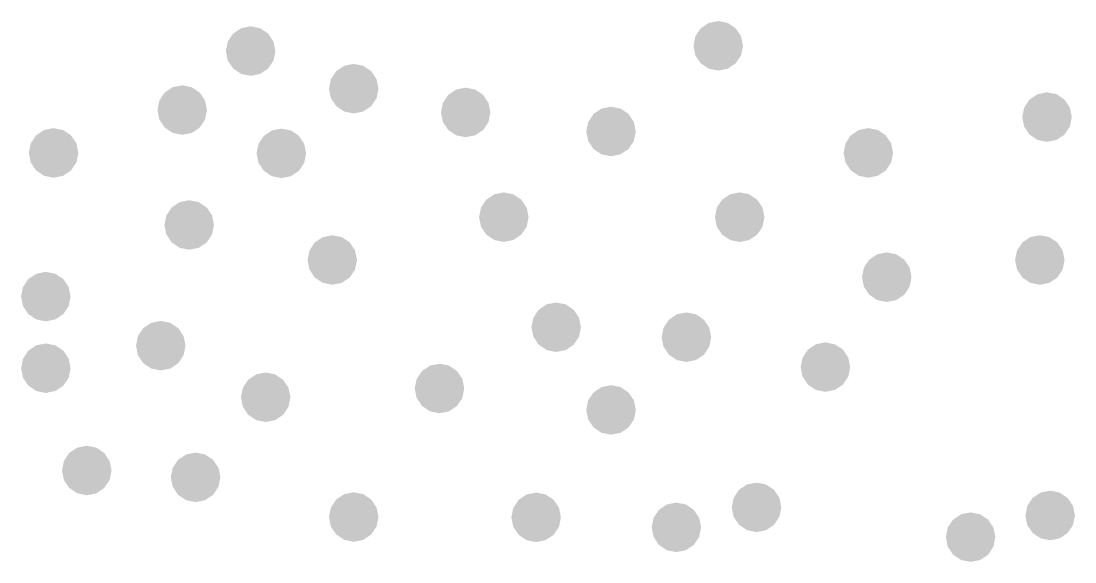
# Model space of a CAD drawing. Header units: millimetres. Extents: x 87938 to 265635, y 330093 to 434310.
# Drawn here: x 237119 to 238332, y 385270 to 385893 of the extents above; entities that cross this region are included whole.
import ezdxf

# ---------------------------------------------------------------- set-up
doc = ezdxf.new("R2010")
doc.units = ezdxf.units.MM

# ---------------------------------------------------------------- blocks, each defined once
blk = doc.blocks.new('A$C3F56660F')
at = {"lineweight": 0}
for points in [[(5544.2, 4341), (5544.2, 4369.5), (5524, 4361.1), (5533.3, 4367.3)], [(5544.2, 4341), (5564.3, 4361.1), (5544.2, 4369.5), (5555.1, 4367.3)], [(5005.8, 4334.9), (5005.8, 4363.4), (4985.6, 4355.1), (4994.9, 4361.3)], [(5005.8, 4334.9), (5025.9, 4355.1), (5005.8, 4363.4), (5016.7, 4361.3)], [(5544.2, 4341), (5524, 4361.1), (5515.7, 4341), (5517.8, 4351.9)], [(5544.2, 4341), (5572.7, 4341), (5564.3, 4361.1), (5570.5, 4351.9)], [(5005.8, 4334.9), (4985.6, 4355.1), (4977.3, 4334.9), (4979.4, 4345.8)], [(5005.8, 4334.9), (5034.3, 4334.9), (5025.9, 4355.1), (5032.1, 4345.8)], [(5005.8, 4334.9), (4977.3, 4334.9), (4985.6, 4314.8), (4979.4, 4324)], [(5005.8, 4334.9), (4985.6, 4314.8), (5005.8, 4306.4), (4994.9, 4308.6)], [(5005.8, 4334.9), (5005.8, 4306.4), (5025.9, 4314.8), (5016.7, 4308.6)], [(5005.8, 4334.9), (5025.9, 4314.8), (5034.3, 4334.9), (5032.1, 4324)], [(5544.2, 4341), (5515.7, 4341), (5524, 4320.8), (5517.8, 4330.1)], [(5544.2, 4341), (5524, 4320.8), (5544.2, 4312.5), (5533.3, 4314.6)], [(5544.2, 4341), (5544.2, 4312.5), (5564.3, 4320.8), (5555.1, 4314.6)], [(5544.2, 4341), (5564.3, 4320.8), (5572.7, 4341), (5570.5, 4330.1)], [(5124.5, 4291.6), (5124.5, 4320.1), (5104.3, 4311.8), (5113.6, 4318)], [(5124.5, 4291.6), (5144.6, 4311.8), (5124.5, 4320.1), (5135.4, 4318)], [(5124.5, 4291.6), (5104.3, 4311.8), (5096, 4291.6), (5098.1, 4302.5)], [(5124.5, 4291.6), (5153, 4291.6), (5144.6, 4311.8), (5150.8, 4302.5)], [(4927, 4267), (4906.8, 4287.1), (4898.5, 4267), (4900.6, 4277.9)], [(4927, 4267), (4927, 4295.5), (4906.8, 4287.1), (4916.1, 4293.3)], [(4927, 4267), (4947.1, 4287.1), (4927, 4295.5), (4937.9, 4293.3)], [(4927, 4267), (4955.5, 4267), (4947.1, 4287.1), (4953.3, 4277.9)], [(5124.5, 4291.6), (5096, 4291.6), (5104.3, 4271.5), (5098.1, 4280.7)], [(5124.5, 4291.6), (5104.3, 4271.5), (5124.5, 4263.1), (5113.6, 4265.3)], [(5124.5, 4291.6), (5124.5, 4263.1), (5144.6, 4271.5), (5135.4, 4265.3)], [(5124.5, 4291.6), (5144.6, 4271.5), (5153, 4291.6), (5150.8, 4280.7)], [(5253.4, 4264.3), (5233.2, 4284.4), (5224.9, 4264.3), (5227.1, 4275.2)], [(5253.4, 4264.3), (5253.4, 4292.8), (5233.2, 4284.4), (5242.5, 4290.6)], [(5253.4, 4264.3), (5273.6, 4284.4), (5253.4, 4292.8), (5264.3, 4290.6)], [(5253.4, 4264.3), (5281.9, 4264.3), (5273.6, 4284.4), (5279.7, 4275.2)], [(5922.8, 4258.9), (5922.8, 4287.4), (5902.6, 4279.1), (5911.9, 4285.3)], [(5922.8, 4258.9), (5942.9, 4279.1), (5922.8, 4287.4), (5933.7, 4285.3)], [(5922.8, 4258.9), (5902.6, 4279.1), (5894.3, 4258.9), (5896.4, 4269.8)], [(5922.8, 4258.9), (5951.3, 4258.9), (5942.9, 4279.1), (5949.1, 4269.8)], [(4927, 4267), (4898.5, 4267), (4906.8, 4246.8), (4900.6, 4256.1)], [(4927, 4267), (4906.8, 4246.8), (4927, 4238.5), (4916.1, 4240.6)], [(4927, 4267), (4927, 4238.5), (4947.1, 4246.8), (4937.9, 4240.6)], [(4927, 4267), (4947.1, 4246.8), (4955.5, 4267), (4953.3, 4256.1)], [(5253.4, 4264.3), (5224.9, 4264.3), (5233.2, 4244.1), (5227.1, 4253.3)], [(5253.4, 4264.3), (5233.2, 4244.1), (5253.4, 4235.7), (5242.5, 4237.9)], [(5253.4, 4264.3), (5253.4, 4235.7), (5273.6, 4244.1), (5264.3, 4237.9)], [(5253.4, 4264.3), (5273.6, 4244.1), (5281.9, 4264.3), (5279.7, 4253.3)], [(5420.7, 4242.3), (5400.6, 4262.5), (5392.2, 4242.3), (5394.4, 4253.2)], [(5420.7, 4242.3), (5420.7, 4270.8), (5400.6, 4262.5), (5409.8, 4268.7)], [(5420.7, 4242.3), (5440.9, 4262.5), (5420.7, 4270.8), (5431.7, 4268.7)], [(5420.7, 4242.3), (5449.3, 4242.3), (5440.9, 4262.5), (5447.1, 4253.2)], [(5922.8, 4258.9), (5894.3, 4258.9), (5902.6, 4238.7), (5896.4, 4248)], [(5922.8, 4258.9), (5902.6, 4238.7), (5922.8, 4230.4), (5911.9, 4232.6)], [(5922.8, 4258.9), (5922.8, 4230.4), (5942.9, 4238.7), (5933.7, 4232.6)], [(5922.8, 4258.9), (5942.9, 4238.7), (5951.3, 4258.9), (5949.1, 4248)], [(4778.8, 4217.6), (4758.7, 4237.8), (4750.3, 4217.6), (4752.5, 4228.6)], [(4778.8, 4217.6), (4778.8, 4246.2), (4758.7, 4237.8), (4767.9, 4244)], [(4778.8, 4217.6), (4799, 4237.8), (4778.8, 4246.2), (4789.8, 4244)], [(4778.8, 4217.6), (4807.4, 4217.6), (4799, 4237.8), (4805.2, 4228.6)], [(5041.1, 4217.1), (5021, 4237.3), (5012.6, 4217.1), (5014.8, 4228)], [(5041.1, 4217.1), (5041.1, 4245.6), (5021, 4237.3), (5030.2, 4243.5)], [(5041.1, 4217.1), (5061.3, 4237.3), (5041.1, 4245.6), (5052.1, 4243.5)], [(5041.1, 4217.1), (5069.7, 4217.1), (5061.3, 4237.3), (5067.5, 4228)], [(5420.7, 4242.3), (5392.2, 4242.3), (5400.6, 4222.1), (5394.4, 4231.4)], [(5420.7, 4242.3), (5400.6, 4222.1), (5420.7, 4213.8), (5409.8, 4216)], [(5420.7, 4242.3), (5420.7, 4213.8), (5440.9, 4222.1), (5431.7, 4216)], [(5420.7, 4242.3), (5440.9, 4222.1), (5449.3, 4242.3), (5447.1, 4231.4)], [(5717, 4217.6), (5696.8, 4237.8), (5688.5, 4217.6), (5690.7, 4228.6)], [(5717, 4217.6), (5717, 4246.2), (5696.8, 4237.8), (5706.1, 4244)], [(5717, 4217.6), (5737.2, 4237.8), (5717, 4246.2), (5727.9, 4244)], [(5717, 4217.6), (5745.5, 4217.6), (5737.2, 4237.8), (5743.3, 4228.6)], [(4778.8, 4217.6), (4750.3, 4217.6), (4758.7, 4197.5), (4752.5, 4206.7)], [(4778.8, 4217.6), (4758.7, 4197.5), (4778.8, 4189.1), (4767.9, 4191.3)], [(4778.8, 4217.6), (4778.8, 4189.1), (4799, 4197.5), (4789.8, 4191.3)], [(4778.8, 4217.6), (4799, 4197.5), (4807.4, 4217.6), (4805.2, 4206.7)], [(5041.1, 4217.1), (5012.6, 4217.1), (5021, 4197), (5014.8, 4206.2)], [(5041.1, 4217.1), (5021, 4197), (5041.1, 4188.6), (5030.2, 4190.8)], [(5041.1, 4217.1), (5041.1, 4188.6), (5061.3, 4197), (5052.1, 4190.8)], [(5041.1, 4217.1), (5061.3, 4197), (5069.7, 4217.1), (5067.5, 4206.2)], [(5717, 4217.6), (5688.5, 4217.6), (5696.8, 4197.5), (5690.7, 4206.7)], [(5717, 4217.6), (5696.8, 4197.5), (5717, 4189.1), (5706.1, 4191.3)], [(5717, 4217.6), (5717, 4189.1), (5737.2, 4197.5), (5727.9, 4191.3)], [(5717, 4217.6), (5737.2, 4197.5), (5745.5, 4217.6), (5743.3, 4206.7)], [(4935, 4134.7), (4935, 4163.2), (4914.9, 4154.8), (4924.1, 4161)], [(4935, 4134.7), (4955.2, 4154.8), (4935, 4163.2), (4945.9, 4161)], [(5297.3, 4143.7), (5277.1, 4163.8), (5268.8, 4143.7), (5271, 4154.6)], [(5297.3, 4143.7), (5297.3, 4172.2), (5277.1, 4163.8), (5286.4, 4170)], [(5297.3, 4143.7), (5317.5, 4163.8), (5297.3, 4172.2), (5308.2, 4170)], [(5297.3, 4143.7), (5325.8, 4143.7), (5317.5, 4163.8), (5323.6, 4154.6)], [(5568.9, 4143.7), (5548.7, 4163.8), (5540.4, 4143.7), (5542.5, 4154.6)], [(5568.9, 4143.7), (5568.9, 4172.2), (5548.7, 4163.8), (5558, 4170)], [(5568.9, 4143.7), (5589, 4163.8), (5568.9, 4172.2), (5579.8, 4170)], [(5568.9, 4143.7), (5597.4, 4143.7), (5589, 4163.8), (5595.2, 4154.6)], [(4935, 4134.7), (4914.9, 4154.8), (4906.5, 4134.7), (4908.7, 4145.6)], [(4935, 4134.7), (4963.5, 4134.7), (4955.2, 4154.8), (4961.4, 4145.6)], [(5297.3, 4143.7), (5268.8, 4143.7), (5277.1, 4123.5), (5271, 4132.7)], [(5297.3, 4143.7), (5277.1, 4123.5), (5297.3, 4115.1), (5286.4, 4117.3)], [(5297.3, 4143.7), (5297.3, 4115.1), (5317.5, 4123.5), (5308.2, 4117.3)], [(5297.3, 4143.7), (5317.5, 4123.5), (5325.8, 4143.7), (5323.6, 4132.7)], [(5568.9, 4143.7), (5540.4, 4143.7), (5548.7, 4123.5), (5542.5, 4132.7)], [(5568.9, 4143.7), (5548.7, 4123.5), (5568.9, 4115.1), (5558, 4117.3)], [(5568.9, 4143.7), (5568.9, 4115.1), (5589, 4123.5), (5579.8, 4117.3)], [(5568.9, 4143.7), (5589, 4123.5), (5597.4, 4143.7), (5595.2, 4132.7)], [(4935, 4134.7), (4906.5, 4134.7), (4914.9, 4114.5), (4908.7, 4123.8)], [(4935, 4134.7), (4914.9, 4114.5), (4935, 4106.2), (4924.1, 4108.3)], [(4935, 4134.7), (4935, 4106.2), (4955.2, 4114.5), (4945.9, 4108.3)], [(4935, 4134.7), (4955.2, 4114.5), (4963.5, 4134.7), (4961.4, 4123.8)], [(5099.8, 4094.3), (5079.6, 4114.5), (5071.3, 4094.3), (5073.5, 4105.2)], [(5099.8, 4094.3), (5099.8, 4122.8), (5079.6, 4114.5), (5088.9, 4120.7)], [(5099.8, 4094.3), (5120, 4114.5), (5099.8, 4122.8), (5110.7, 4120.7)], [(5099.8, 4094.3), (5128.3, 4094.3), (5120, 4114.5), (5126.1, 4105.2)], [(5914.5, 4094.3), (5894.3, 4114.5), (5886, 4094.3), (5888.2, 4105.2)], [(5914.5, 4094.3), (5914.5, 4122.8), (5894.3, 4114.5), (5903.6, 4120.7)], [(5914.5, 4094.3), (5934.7, 4114.5), (5914.5, 4122.8), (5925.4, 4120.7)], [(5914.5, 4094.3), (5943, 4094.3), (5934.7, 4114.5), (5940.8, 4105.2)], [(5738.2, 4074.5), (5738.2, 4103.1), (5718.1, 4094.7), (5727.3, 4100.9)], [(5738.2, 4074.5), (5758.4, 4094.7), (5738.2, 4103.1), (5749.1, 4100.9)], [(5099.8, 4094.3), (5071.3, 4094.3), (5079.6, 4074.2), (5073.5, 4083.4)], [(5099.8, 4094.3), (5079.6, 4074.2), (5099.8, 4065.8), (5088.9, 4068)], [(5099.8, 4094.3), (5099.8, 4065.8), (5120, 4074.2), (5110.7, 4068)], [(5099.8, 4094.3), (5120, 4074.2), (5128.3, 4094.3), (5126.1, 4083.4)], [(5738.2, 4074.5), (5718.1, 4094.7), (5709.7, 4074.5), (5711.9, 4085.5)], [(5738.2, 4074.5), (5766.7, 4074.5), (5758.4, 4094.7), (5764.6, 4085.5)], [(5914.5, 4094.3), (5886, 4094.3), (5894.3, 4074.2), (5888.2, 4083.4)], [(5914.5, 4094.3), (5894.3, 4074.2), (5914.5, 4065.8), (5903.6, 4068)], [(5914.5, 4094.3), (5914.5, 4065.8), (5934.7, 4074.2), (5925.4, 4068)], [(5914.5, 4094.3), (5934.7, 4074.2), (5943, 4094.3), (5940.8, 4083.4)], [(4769.9, 4052.2), (4769.9, 4080.7), (4749.8, 4072.4), (4759, 4078.5)], [(4769.9, 4052.2), (4790.1, 4072.4), (4769.9, 4080.7), (4780.8, 4078.5)], [(4769.9, 4052.2), (4749.8, 4072.4), (4741.4, 4052.2), (4743.6, 4063.1)], [(4769.9, 4052.2), (4798.4, 4052.2), (4790.1, 4072.4), (4796.3, 4063.1)], [(5738.2, 4074.5), (5709.7, 4074.5), (5718.1, 4054.4), (5711.9, 4063.6)], [(5738.2, 4074.5), (5718.1, 4054.4), (5738.2, 4046), (5727.3, 4048.2)], [(5738.2, 4074.5), (5738.2, 4046), (5758.4, 4054.4), (5749.1, 4048.2)], [(5738.2, 4074.5), (5758.4, 4054.4), (5766.7, 4074.5), (5764.6, 4063.6)], [(4769.9, 4052.2), (4741.4, 4052.2), (4749.8, 4032), (4743.6, 4041.3)], [(4769.9, 4052.2), (4749.8, 4032), (4769.9, 4023.7), (4759, 4025.9)], [(4769.9, 4052.2), (4769.9, 4023.7), (4790.1, 4032), (4780.8, 4025.9)], [(4769.9, 4052.2), (4790.1, 4032), (4798.4, 4052.2), (4796.3, 4041.3)], [(5357.6, 4016.9), (5357.6, 4045.4), (5337.4, 4037.1), (5346.7, 4043.3)], [(5357.6, 4016.9), (5377.8, 4037.1), (5357.6, 4045.4), (5368.5, 4043.3)], [(5357.6, 4016.9), (5337.4, 4037.1), (5329.1, 4016.9), (5331.3, 4027.8)], [(5357.6, 4016.9), (5386.1, 4016.9), (5377.8, 4037.1), (5383.9, 4027.8)], [(5507.5, 4005.4), (5507.5, 4033.9), (5487.4, 4025.6), (5496.6, 4031.8)], [(5507.5, 4005.4), (5527.7, 4025.6), (5507.5, 4033.9), (5518.5, 4031.8)], [(4902.3, 3995.7), (4902.3, 4024.2), (4882.1, 4015.8), (4891.4, 4022)], [(4902.3, 3995.7), (4922.5, 4015.8), (4902.3, 4024.2), (4913.2, 4022)], [(5357.6, 4016.9), (5329.1, 4016.9), (5337.4, 3996.8), (5331.3, 4006)], [(5357.6, 4016.9), (5337.4, 3996.8), (5357.6, 3988.4), (5346.7, 3990.6)], [(5357.6, 4016.9), (5357.6, 3988.4), (5377.8, 3996.8), (5368.5, 3990.6)], [(5357.6, 4016.9), (5377.8, 3996.8), (5386.1, 4016.9), (5383.9, 4006)], [(5507.5, 4005.4), (5487.4, 4025.6), (5479, 4005.4), (5481.2, 4016.3)], [(5507.5, 4005.4), (5536.1, 4005.4), (5527.7, 4025.6), (5533.9, 4016.3)], [(4902.3, 3995.7), (4882.1, 4015.8), (4873.8, 3995.7), (4875.9, 4006.6)], [(4902.3, 3995.7), (4930.8, 3995.7), (4922.5, 4015.8), (4928.6, 4006.6)], [(5507.5, 4005.4), (5479, 4005.4), (5487.4, 3985.2), (5481.2, 3994.5)], [(5507.5, 4005.4), (5487.4, 3985.2), (5507.5, 3976.9), (5496.6, 3979.1)], [(5507.5, 4005.4), (5507.5, 3976.9), (5527.7, 3985.2), (5518.5, 3979.1)], [(5507.5, 4005.4), (5527.7, 3985.2), (5536.1, 4005.4), (5533.9, 3994.5)], [(4769.9, 3969.7), (4769.9, 3998.2), (4749.8, 3989.9), (4759, 3996.1)], [(4769.9, 3969.7), (4790.1, 3989.9), (4769.9, 3998.2), (4780.8, 3996.1)], [(4902.3, 3995.7), (4873.8, 3995.7), (4882.1, 3975.5), (4875.9, 3984.8)], [(4902.3, 3995.7), (4882.1, 3975.5), (4902.3, 3967.2), (4891.4, 3969.3)], [(4902.3, 3995.7), (4902.3, 3967.2), (4922.5, 3975.5), (4913.2, 3969.3)], [(4902.3, 3995.7), (4922.5, 3975.5), (4930.8, 3995.7), (4928.6, 3984.8)], [(5667.6, 3971), (5667.6, 3999.5), (5647.5, 3991.2), (5656.7, 3997.3)], [(5667.6, 3971), (5687.8, 3991.2), (5667.6, 3999.5), (5678.5, 3997.3)], [(4769.9, 3969.7), (4749.8, 3989.9), (4741.4, 3969.7), (4743.6, 3980.6)], [(4769.9, 3969.7), (4798.4, 3969.7), (4790.1, 3989.9), (4796.3, 3980.6)], [(5667.6, 3971), (5647.5, 3991.2), (5639.1, 3971), (5641.3, 3981.9)], [(5667.6, 3971), (5696.1, 3971), (5687.8, 3991.2), (5694, 3981.9)], [(4769.9, 3969.7), (4741.4, 3969.7), (4749.8, 3949.6), (4743.6, 3958.8)], [(4769.9, 3969.7), (4749.8, 3949.6), (4769.9, 3941.2), (4759, 3943.4)], [(4769.9, 3969.7), (4769.9, 3941.2), (4790.1, 3949.6), (4780.8, 3943.4)], [(4769.9, 3969.7), (4790.1, 3949.6), (4798.4, 3969.7), (4796.3, 3958.8)], [(5223.2, 3946.3), (5223.2, 3974.9), (5203.1, 3966.5), (5212.3, 3972.7)], [(5223.2, 3946.3), (5243.4, 3966.5), (5223.2, 3974.9), (5234.1, 3972.7)], [(5667.6, 3971), (5639.1, 3971), (5647.5, 3950.8), (5641.3, 3960.1)], [(5667.6, 3971), (5647.5, 3950.8), (5667.6, 3942.5), (5656.7, 3944.7)], [(5667.6, 3971), (5667.6, 3942.5), (5687.8, 3950.8), (5678.5, 3944.7)], [(5667.6, 3971), (5687.8, 3950.8), (5696.1, 3971), (5694, 3960.1)], [(5023.1, 3936.3), (5002.9, 3956.4), (4994.6, 3936.3), (4996.8, 3947.2)], [(5023.1, 3936.3), (5023.1, 3964.8), (5002.9, 3956.4), (5012.2, 3962.6)], [(5023.1, 3936.3), (5043.3, 3956.4), (5023.1, 3964.8), (5034, 3962.6)], [(5023.1, 3936.3), (5051.6, 3936.3), (5043.3, 3956.4), (5049.4, 3947.2)], [(5223.2, 3946.3), (5203.1, 3966.5), (5194.7, 3946.3), (5196.9, 3957.3)], [(5223.2, 3946.3), (5251.7, 3946.3), (5243.4, 3966.5), (5249.6, 3957.3)], [(5223.2, 3946.3), (5194.7, 3946.3), (5203.1, 3926.2), (5196.9, 3935.4)], [(5223.2, 3946.3), (5203.1, 3926.2), (5223.2, 3917.8), (5212.3, 3920)], [(5223.2, 3946.3), (5223.2, 3917.8), (5243.4, 3926.2), (5234.1, 3920)], [(5223.2, 3946.3), (5243.4, 3926.2), (5251.7, 3946.3), (5249.6, 3935.4)], [(5420.7, 3921.7), (5420.7, 3950.2), (5400.6, 3941.8), (5409.8, 3948)], [(5420.7, 3921.7), (5440.9, 3941.8), (5420.7, 3950.2), (5431.7, 3948)], [(5023.1, 3936.3), (4994.6, 3936.3), (5002.9, 3916.1), (4996.8, 3925.4)], [(5023.1, 3936.3), (5002.9, 3916.1), (5023.1, 3907.8), (5012.2, 3909.9)], [(5023.1, 3936.3), (5023.1, 3907.8), (5043.3, 3916.1), (5034, 3909.9)], [(5023.1, 3936.3), (5043.3, 3916.1), (5051.6, 3936.3), (5049.4, 3925.4)], [(5420.7, 3921.7), (5400.6, 3941.8), (5392.2, 3921.7), (5394.4, 3932.6)], [(5420.7, 3921.7), (5449.3, 3921.7), (5440.9, 3941.8), (5447.1, 3932.6)], [(5420.7, 3921.7), (5392.2, 3921.7), (5400.6, 3901.5), (5394.4, 3910.8)], [(5420.7, 3921.7), (5400.6, 3901.5), (5420.7, 3893.2), (5409.8, 3895.3)], [(5420.7, 3921.7), (5420.7, 3893.2), (5440.9, 3901.5), (5431.7, 3895.3)], [(5420.7, 3921.7), (5440.9, 3901.5), (5449.3, 3921.7), (5447.1, 3910.8)], [(4817.1, 3851.9), (4796.9, 3872.1), (4788.6, 3851.9), (4790.7, 3862.8)], [(4817.1, 3851.9), (4817.1, 3880.4), (4796.9, 3872.1), (4806.2, 3878.3)], [(4817.1, 3851.9), (4837.2, 3872.1), (4817.1, 3880.4), (4828, 3878.3)], [(4817.1, 3851.9), (4845.6, 3851.9), (4837.2, 3872.1), (4843.4, 3862.8)], [(4942.4, 3844.1), (4942.4, 3872.6), (4922.2, 3864.3), (4931.5, 3870.4)], [(4942.4, 3844.1), (4962.5, 3864.3), (4942.4, 3872.6), (4953.3, 3870.4)], [(4942.4, 3844.1), (4922.2, 3864.3), (4913.9, 3844.1), (4916, 3855)], [(4942.4, 3844.1), (4970.9, 3844.1), (4962.5, 3864.3), (4968.7, 3855)], [(4817.1, 3851.9), (4788.6, 3851.9), (4796.9, 3831.8), (4790.7, 3841)], [(4817.1, 3851.9), (4796.9, 3831.8), (4817.1, 3823.4), (4806.2, 3825.6)], [(4817.1, 3851.9), (4817.1, 3823.4), (4837.2, 3831.8), (4828, 3825.6)], [(4817.1, 3851.9), (4837.2, 3831.8), (4845.6, 3851.9), (4843.4, 3841)], [(4942.4, 3844.1), (4913.9, 3844.1), (4922.2, 3823.9), (4916, 3833.2)], [(4942.4, 3844.1), (4922.2, 3823.9), (4942.4, 3815.6), (4931.5, 3817.7)], [(4942.4, 3844.1), (4942.4, 3815.6), (4962.5, 3823.9), (4953.3, 3817.7)], [(4942.4, 3844.1), (4962.5, 3823.9), (4970.9, 3844.1), (4968.7, 3833.2)], [(5588.3, 3809.5), (5588.3, 3838), (5568.1, 3829.7), (5577.4, 3835.9)], [(5588.3, 3809.5), (5608.4, 3829.7), (5588.3, 3838), (5599.2, 3835.9)], [(5124.5, 3798.4), (5124.5, 3826.9), (5104.3, 3818.5), (5113.6, 3824.7)], [(5124.5, 3798.4), (5144.6, 3818.5), (5124.5, 3826.9), (5135.4, 3824.7)], [(5334.5, 3798), (5334.5, 3826.5), (5314.4, 3818.2), (5323.6, 3824.3)], [(5334.5, 3798), (5354.7, 3818.2), (5334.5, 3826.5), (5345.4, 3824.3)], [(5588.3, 3809.5), (5568.1, 3829.7), (5559.8, 3809.5), (5561.9, 3820.4)], [(5588.3, 3809.5), (5616.8, 3809.5), (5608.4, 3829.7), (5614.6, 3820.4)], [(5926.4, 3800.1), (5926.4, 3828.7), (5906.2, 3820.3), (5915.5, 3826.5)], [(5926.4, 3800.1), (5946.5, 3820.3), (5926.4, 3828.7), (5937.3, 3826.5)], [(5124.5, 3798.4), (5104.3, 3818.5), (5096, 3798.4), (5098.1, 3809.3)], [(5124.5, 3798.4), (5153, 3798.4), (5144.6, 3818.5), (5150.8, 3809.3)], [(5334.5, 3798), (5314.4, 3818.2), (5306, 3798), (5308.2, 3808.9)], [(5334.5, 3798), (5363, 3798), (5354.7, 3818.2), (5360.9, 3808.9)], [(5496, 3786.5), (5496, 3815), (5475.8, 3806.6), (5485.1, 3812.8)], [(5496, 3786.5), (5516.2, 3806.6), (5496, 3815), (5506.9, 3812.8)], [(5926.4, 3800.1), (5906.2, 3820.3), (5897.9, 3800.1), (5900, 3811.1)], [(5926.4, 3800.1), (5954.9, 3800.1), (5946.5, 3820.3), (5952.7, 3811.1)], [(5124.5, 3798.4), (5096, 3798.4), (5104.3, 3778.2), (5098.1, 3787.4)], [(5124.5, 3798.4), (5104.3, 3778.2), (5124.5, 3769.8), (5113.6, 3772)], [(5124.5, 3798.4), (5124.5, 3769.8), (5144.6, 3778.2), (5135.4, 3772)], [(5124.5, 3798.4), (5144.6, 3778.2), (5153, 3798.4), (5150.8, 3787.4)], [(5496, 3786.5), (5475.8, 3806.6), (5467.5, 3786.5), (5469.7, 3797.4)], [(5496, 3786.5), (5524.5, 3786.5), (5516.2, 3806.6), (5522.3, 3797.4)], [(5588.3, 3809.5), (5559.8, 3809.5), (5568.1, 3789.4), (5561.9, 3798.6)], [(5588.3, 3809.5), (5568.1, 3789.4), (5588.3, 3781), (5577.4, 3783.2)], [(5588.3, 3809.5), (5588.3, 3781), (5608.4, 3789.4), (5599.2, 3783.2)], [(5588.3, 3809.5), (5608.4, 3789.4), (5616.8, 3809.5), (5614.6, 3798.6)], [(5834.8, 3775.2), (5834.8, 3803.7), (5814.6, 3795.4), (5823.9, 3801.5)], [(5834.8, 3775.2), (5854.9, 3795.4), (5834.8, 3803.7), (5845.7, 3801.5)], [(5926.4, 3800.1), (5897.9, 3800.1), (5906.2, 3780), (5900, 3789.2)], [(5926.4, 3800.1), (5906.2, 3780), (5926.4, 3771.6), (5915.5, 3773.8)], [(5926.4, 3800.1), (5926.4, 3771.6), (5946.5, 3780), (5937.3, 3773.8)], [(5926.4, 3800.1), (5946.5, 3780), (5954.9, 3800.1), (5952.7, 3789.2)], [(5334.5, 3798), (5306, 3798), (5314.4, 3777.8), (5308.2, 3787.1)], [(5334.5, 3798), (5314.4, 3777.8), (5334.5, 3769.5), (5323.6, 3771.7)], [(5334.5, 3798), (5334.5, 3769.5), (5354.7, 3777.8), (5345.4, 3771.7)], [(5334.5, 3798), (5354.7, 3777.8), (5363, 3798), (5360.9, 3787.1)], [(5496, 3786.5), (5467.5, 3786.5), (5475.8, 3766.3), (5469.7, 3775.6)], [(5496, 3786.5), (5475.8, 3766.3), (5496, 3758), (5485.1, 3760.1)], [(5496, 3786.5), (5496, 3758), (5516.2, 3766.3), (5506.9, 3760.1)], [(5496, 3786.5), (5516.2, 3766.3), (5524.5, 3786.5), (5522.3, 3775.6)], [(5834.8, 3775.2), (5814.6, 3795.4), (5806.3, 3775.2), (5808.4, 3786.1)], [(5834.8, 3775.2), (5863.3, 3775.2), (5854.9, 3795.4), (5861.1, 3786.1)], [(5834.8, 3775.2), (5806.3, 3775.2), (5814.6, 3755), (5808.4, 3764.3)], [(5834.8, 3775.2), (5814.6, 3755), (5834.8, 3746.7), (5823.9, 3748.8)], [(5834.8, 3775.2), (5834.8, 3746.7), (5854.9, 3755), (5845.7, 3748.8)], [(5834.8, 3775.2), (5854.9, 3755), (5863.3, 3775.2), (5861.1, 3764.3)]]:
    blk.add_trace(points, dxfattribs=at)
blk = doc.blocks.new('A$C3E9370D8')
blk.add_blockref('A$C3F56660F', (0, 0))

msp = doc.modelspace()

# ---------------------------------------------------------------- block references
msp.add_blockref('A$C3E9370D8', (232377.2, 381523.4))

doc.saveas('drawing.dxf')
